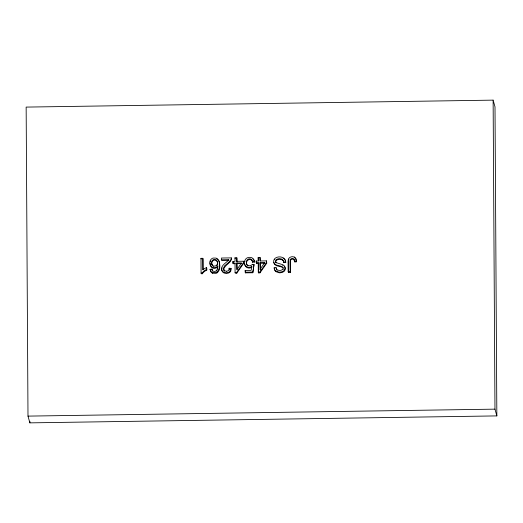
<?xml version="1.0" encoding="UTF-8"?>
<svg xmlns="http://www.w3.org/2000/svg" width="523" height="523" viewBox="0 0 523 523"><rect width="100%" height="100%" fill="white"/><g stroke="black" fill="none" stroke-linecap="round" stroke-linejoin="round"><path stroke-width="0.78" d="M222.007 267.861L221.759 269.809A3.942 3.87 -15.6 0 0 222.85 272.137A4.374 4.295 -15.6 0 0 223.171 272.418A4.099 4.027 -15.6 0 0 224.491 273.13L226.152 273.398A7.695 7.557 -15.6 0 0 226.936 273.372L228.329 273.098A4.086 4.014 -15.6 0 0 230.813 270.921L231.055 268.397L229.166 268.24L229.139 268.737M285.761 262.474L285.434 260.735A4.929 4.844 -15.6 0 0 284.532 258.885A4.635 4.557 -15.6 0 0 283.525 257.957C281.034 256.499 277.523 256.46 275.176 258.244A4.184 4.112 -15.6 0 0 274.353 259.179L273.941 259.983A3.975 3.903 -15.6 0 0 273.686 261.402A4.302 4.223 -15.6 0 0 273.725 261.977L273.777 262.252A3.55 3.484 -15.6 0 0 274.673 263.919C276.857 266.115 280.505 265.239 282.806 267.116A1.628 1.602 -15.6 0 1 283.054 267.593L283.126 268.371A1.817 1.785 -15.6 0 1 282.936 268.992C281.734 270.816 278.818 270.757 277.112 269.731A2.576 2.53 -15.6 0 1 276.549 269.11L276.066 267.639L274.17 267.809L274.3 268.737A4.406 4.328 -15.6 0 0 274.915 270.116A3.975 3.903 -15.6 0 0 275.752 270.999L279.001 272.097A9.414 9.251 -15.6 0 0 280.184 272.104L282.237 271.699L283.852 270.744A3.628 3.563 -15.6 0 0 284.414 270.077L284.689 269.58A3.739 3.674 -15.6 0 0 285.035 268.26L285.009 267.495A3.354 3.295 -15.6 0 0 284.211 265.776L283.165 264.958A5.086 4.995 -15.6 0 0 282.413 264.605L276.242 262.664A1.896 1.863 -15.6 0 1 275.909 262.285A1.902 1.87 -15.6 0 1 275.647 261.709L275.614 261.552A2.262 2.216 -15.6 0 1 275.595 261.049A2.118 2.079 -15.6 0 1 275.817 260.245L276.883 259.212L278.733 258.689A7.126 6.995 -15.6 0 1 279.596 258.663L281.047 258.878A4.988 4.903 -15.6 0 1 281.825 259.173L283.204 260.369L283.897 262.664L285.761 262.474L285.623 261.415A4.929 4.844 -15.6 0 0 284.721 259.565A4.635 4.557 -15.6 0 0 284.257 259.062M209.971 262.971L210.455 265.978L212.292 267.868A4.007 3.942 -15.6 0 0 213.495 268.286L214.378 268.351A4.354 4.282 -15.6 0 0 216.143 267.959L216.378 267.841A3.942 3.87 -15.6 0 0 217.261 267.22L217.823 266.586M231.055 268.397L230.604 270.234A4.086 4.014 -15.6 0 1 228.139 272.424L226.747 272.699A7.695 7.557 -15.6 0 1 225.962 272.725L224.302 272.457A4.099 4.027 -15.6 0 1 222.981 271.744A4.374 4.295 -15.6 0 1 222.667 271.457A3.942 3.87 -15.6 0 1 221.562 269.136C221.36 265.416 225.236 263.422 227.518 261.14A15.827 15.546 -15.6 0 0 227.819 260.859L227.897 260.781A6.021 5.91 -15.6 0 0 228.799 259.656L221.477 259.768L221.464 258.029L231.336 257.885L231.526 258.558A3.275 3.216 -15.6 0 1 231.323 259.813L230.12 261.788L227.74 264.05A42.33 41.585 -15.6 0 0 226.374 265.22L223.89 268.201L223.936 270.607M217.83 268.508L217.705 269.09M254.283 260.938A4.446 4.367 -15.6 0 0 250.942 257.46L250.007 257.368A6.832 6.707 -15.6 0 0 249.203 257.375L247.791 257.636A4.498 4.419 -15.6 0 0 246.17 258.591L245.594 259.205A5.655 5.55 -15.6 0 0 244.457 262.932L244.574 263.906A4.55 4.472 -15.6 0 0 245.797 266.089A4.995 4.903 -15.6 0 0 246.15 266.39A4.498 4.419 -15.6 0 0 248.628 267.358L249.105 267.371A4.975 4.884 -15.6 0 0 251.916 266.39L251.145 270.365L245.182 270.456L245.385 272.856L252.812 272.745L254.021 264.494L252.302 264.298M252.812 272.745L254.021 264.494M288.703 259.663L288.944 259.166M260.101 269.26L264.736 262.559L260.062 262.631L260.291 269.933L260.062 262.631M233.01 263.036L235.023 263.004L235.082 272.535L235.272 273.209L236.769 273.183L236.579 272.509L243.339 262.879L243.326 261.225L236.847 261.323L236.827 257.8L234.99 257.826L235.017 261.35L232.996 261.376L233.01 263.036L233.193 263.71L235.213 263.677M236.769 273.183L243.522 263.553L243.326 261.225M259.97 272.843L259.781 272.163L266.54 262.533L266.527 260.879L260.049 260.977L260.029 257.453L258.199 257.479L258.218 261.003L256.198 261.036L256.401 263.363L258.414 263.331L258.473 272.862L259.97 272.843L266.73 263.206L266.527 260.879M212.443 260.323C214.437 257.911 218.058 260.48 217.49 263.2A3.262 3.203 -15.6 0 1 216.679 265.194M293.9 259.055L294.56 261.356L296.338 261.088L295.776 258.408A3.236 3.184 -15.6 0 0 294.22 257.048M294.56 261.356L294.743 262.03L296.528 261.762L295.959 259.081A3.236 3.184 -15.6 0 0 294.756 257.891M283.714 261.984L285.578 261.801M252.4 261.461L254.328 261.389L254.518 262.069L252.596 262.258L252.21 260.787A3.033 2.981 -15.6 0 0 251.504 259.591M219.523 263.167L219.242 268.626L217.306 271.908A4.354 4.276 -15.6 0 1 215.947 272.64L212.358 272.548A3.779 3.713 -15.6 0 1 211.416 271.973A3.759 3.687 -15.6 0 1 210.697 271.149L210.05 269.306L211.874 269.136A3.641 3.576 -15.6 0 0 212.534 270.698M226.583 271.215C222.177 271.633 223.131 265.841 226.191 264.546A42.33 41.585 -15.6 0 1 227.551 263.376L229.937 261.114L231.127 259.14A3.275 3.216 -15.6 0 0 231.336 257.885M493.124 100.135L26.15 107.097L27.994 416.112L29.876 422.865L496.85 415.903L495.006 106.888L493.124 100.135L494.967 409.149L496.85 415.903M201.08 273.098L202.264 273.084L202.447 273.758L201.27 273.777L201.08 273.098L200.989 258.336L202.826 258.31L203.016 258.983L203.081 269.718M228.989 260.33L221.667 260.441L221.477 259.768M236.86 262.977L241.534 262.906L236.899 269.606L236.86 262.977L237.082 269.548M256.211 262.69L258.231 262.657L258.414 263.331M237.043 263.651L241.724 263.579M260.251 263.304L264.926 263.232L264.736 262.559M245.195 272.182L252.622 272.071M235.082 272.535L236.579 272.509M258.231 262.657L258.284 272.189L259.781 272.163M288.193 271.738L290.167 271.712L290.357 272.385L288.382 272.418L288.193 271.738L288.134 261.722A11.061 10.865 -15.6 0 1 288.232 260.081C288.402 257.218 291.867 256.041 294.22 257.048M27.994 416.112L494.967 409.149M212.541 273.228L216.136 273.313A4.354 4.276 -15.6 0 0 217.496 272.588C220.49 269.718 220.209 264.736 218.974 261.121M283.1 258.277L283.714 258.63M224.413 271.195L224.073 270.816M284.218 266.272L284.394 266.449A3.354 3.295 -15.6 0 1 285.192 268.168L285.225 268.94A3.739 3.674 -15.6 0 1 284.878 270.254L284.604 270.751A3.628 3.563 -15.6 0 1 284.041 271.424L282.427 272.372L280.374 272.777A9.414 9.251 -15.6 0 1 279.19 272.771L275.941 271.672A3.975 3.903 -15.6 0 1 275.105 270.79A4.406 4.328 -15.6 0 1 274.49 269.41L274.17 267.809M294.089 259.728L294.717 261.624M218.673 260.604L217.548 259.447A4.498 4.413 -15.6 0 0 216.666 258.944M276.595 269.535L276.066 267.639M252.446 261.611L252.596 262.258M296.338 261.088L296.528 261.762M266.54 262.533L266.73 263.206M260.029 257.453L260.238 260.944M258.199 257.479L258.401 260.97M256.198 261.036L256.401 263.363M258.284 272.189L258.473 272.862M243.339 262.879L243.522 263.553M245.182 270.456L245.385 272.856M236.827 257.8L237.037 261.997L236.847 261.323M234.99 257.826L235.18 258.506M232.996 261.376L233.193 263.71M229.166 268.24L229.355 268.914M211.874 269.136L212.063 269.809M210.05 269.306L210.887 271.823A3.779 3.713 -15.6 0 0 212.541 273.228M206.735 268.253L206.546 267.58L206.748 269.999L206.735 268.253A11.395 11.192 -15.6 0 0 206.31 268.476M200.989 258.336L201.178 259.009M246.699 264.226L246.385 262.677A5.576 5.478 -15.6 0 1 246.392 262.088L246.431 261.709A3.537 3.471 -15.6 0 1 247.268 259.853A2.935 2.883 -15.6 0 1 251.537 259.552M219.595 263.062L218.784 260.441L217.365 258.774A4.498 4.413 -15.6 0 0 215.999 258.094L213.123 258.061A4.328 4.249 -15.6 0 0 211.737 258.722A4.197 4.125 -15.6 0 0 211.057 259.336L210.494 260.108A5.655 5.557 -15.6 0 0 209.782 262.298L210.266 265.298L212.109 267.188A4.007 3.942 -15.6 0 0 213.306 267.606L214.188 267.678A4.354 4.282 -15.6 0 0 215.953 267.286L216.195 267.168A3.942 3.87 -15.6 0 0 217.071 266.54L217.803 265.671A14.592 14.33 -15.6 0 1 217.679 267.626L217.306 269.077A4.249 4.177 -15.6 0 1 215.888 270.999A2.563 2.517 -15.6 0 1 212.58 270.672M211.933 264.566L211.815 263.703A5.799 5.701 -15.6 0 1 211.822 263.128L211.887 262.592A3.315 3.256 -15.6 0 1 212.619 260.984C214.633 258.597 218.241 261.147 217.679 263.873A3.262 3.203 -15.6 0 1 217.607 264.363M254.263 260.938L254.328 261.389M283.897 262.664L283.276 260.859L282.008 259.846A4.988 4.903 -15.6 0 0 281.237 259.558L279.785 259.343A7.126 6.995 -15.6 0 0 278.922 259.369L277.072 259.885L276.007 260.925A2.118 2.079 -15.6 0 0 275.784 261.722A2.262 2.216 -15.6 0 0 275.804 262.226M254.518 262.069L254.453 261.618A4.446 4.367 -15.6 0 0 253.341 259.388M246.581 263.533L246.575 263.35A5.576 5.478 -15.6 0 1 246.581 262.762L246.621 262.383A3.537 3.471 -15.6 0 1 247.457 260.526M290.298 262.258L290.357 272.385M290.167 271.712L290.108 261.578A7.485 7.355 -15.6 0 1 290.245 259.807A2.125 2.092 -15.6 0 1 293.802 259.147M288.382 272.418L288.317 262.396A11.061 10.865 -15.6 0 1 288.415 260.755M202.826 258.31L202.891 269.809A11.395 11.192 -15.6 0 1 206.565 267.632M29.87 421.231L29.876 422.865M202.362 273.699A9.231 9.068 -15.6 0 1 206.807 270.162M202.172 273.026A9.231 9.068 -15.6 0 1 206.618 269.482M210.266 261.683A5.655 5.557 -15.6 0 1 210.527 261.069M216.823 270.927A4.249 4.177 -15.6 0 1 216.646 271.143M212.586 271.156A3.641 3.576 -15.6 0 1 212.116 269.803M213.456 266.501A2.903 2.85 -15.6 0 1 213.083 266.299M212.286 265.436A3.04 2.988 -15.6 0 1 211.939 264.566M216.633 265.154A2.903 2.85 -15.6 0 1 212.338 265.141M212.358 265.122A3.04 2.988 -15.6 0 1 211.75 263.893L211.625 263.03A5.799 5.701 -15.6 0 1 211.632 262.454L211.697 261.912A3.315 3.256 -15.6 0 1 212.43 260.31M229.388 269.417A2.844 2.798 -15.6 0 1 229.205 270.169M229.198 268.744A2.844 2.798 -15.6 0 1 226.59 271.28M252.877 258.963A4.446 4.367 -15.6 0 1 253.04 259.101M244.633 263.35A5.655 5.55 -15.6 0 0 244.646 263.605L244.764 264.579A4.55 4.472 -15.6 0 0 245.987 266.763A4.995 4.903 -15.6 0 0 246.333 267.063A4.498 4.419 -15.6 0 0 248.817 268.038L249.294 268.044A4.975 4.884 -15.6 0 0 251.772 267.292M244.836 261.703A5.655 5.55 -15.6 0 1 244.98 261.265M247.935 265.978A3.092 3.033 -15.6 0 1 247.68 265.802M247.34 265.488A3.092 3.033 -15.6 0 1 246.64 264.239M247.51 260.572A2.935 2.883 -15.6 0 1 251.726 260.232M251.694 260.271A3.033 2.981 -15.6 0 1 252.387 261.467M252.334 264.324A3.262 3.21 -15.6 0 1 249.242 265.73A3.092 3.033 -15.6 0 1 246.451 263.566M274.719 259.604A4.184 4.112 -15.6 0 1 274.915 259.362M273.882 262.369A4.302 4.223 -15.6 0 0 273.915 262.651L273.967 262.925A3.55 3.484 -15.6 0 0 274.863 264.592C277.04 266.789 280.694 265.913 282.995 267.796A1.628 1.602 -15.6 0 1 283.178 268.103M283.218 269.469A1.817 1.785 -15.6 0 1 283.126 269.672M277.092 270.221A2.576 2.53 -15.6 0 1 276.902 270.012M282.603 265.279A5.086 4.995 -15.6 0 1 282.865 265.39M276.013 262.827A1.902 1.87 -15.6 0 1 275.883 262.539M290.33 262.252A7.485 7.355 -15.6 0 1 290.428 260.48A2.125 2.092 -15.6 0 1 293.991 259.826"/></g></svg>
